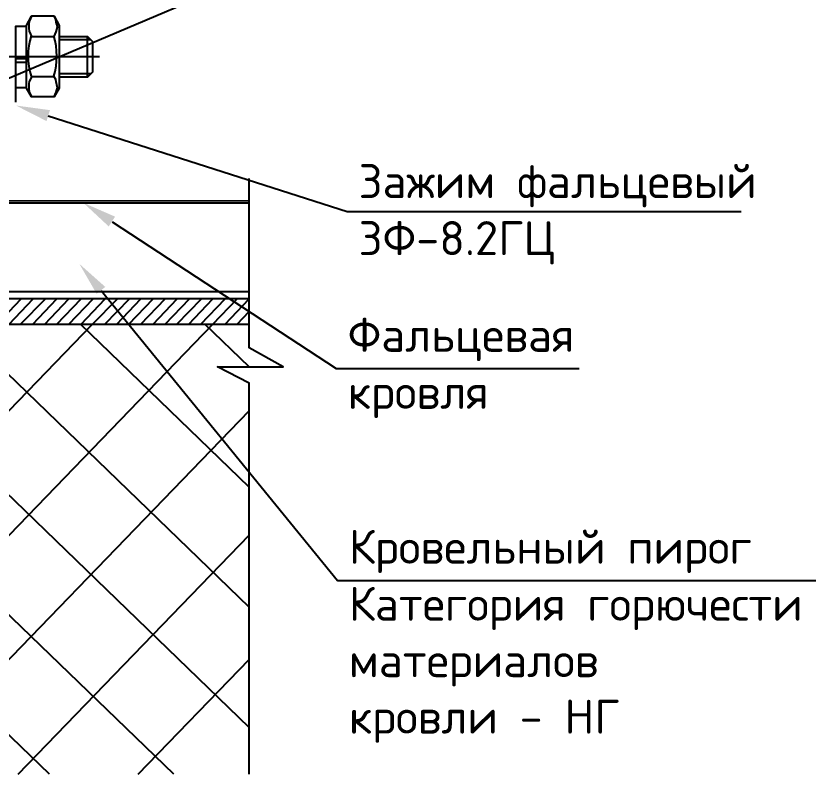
# Model space of a CAD drawing. Header units: millimetres. Extents: x -42533 to 645315, y 3457 to 82611.
# Drawn here: x 634837 to 640720, y 19923 to 25499 of the extents above; entities that cross this region are included whole.
import ezdxf

# ---------------------------------------------------------------- set-up
doc = ezdxf.new("R2010")
doc.units = ezdxf.units.MM
doc.layers.add('PDF _0', color=7, linetype='Continuous')
doc.layers.add('PDF _Текст', color=7, linetype='Continuous')
doc.styles.add('PDF ISOCPEUR', font='isocpeur.ttf')

msp = doc.modelspace()

# ---------------------------------------------------------------- linework, layer by layer
at = {"layer": 'PDF _0', "lineweight": 25}
for points in [[(634675.9, 24997), (637259.4, 26094), (637267.9, 26094), (638970.5, 26094)], [(635116.3, 25496.8), (634951.2, 25496.8)], [(634836.8, 24865.7), (634836.8, 25416.3), (634836.8, 25424.8), (634913, 25424.8)], [(635154.5, 25348.6), (635362, 25348.6), (635400.1, 25310.4), (635400.1, 25086), (635362, 25047.8), (635154.5, 25047.8)], [(635387.4, 25323.1), (635362, 25323.1), (635154.5, 25323.1)], [(635362, 25047.8), (635362, 25348.6)], [(633617, 25200.3), (635450.9, 25200.3)], [(634913, 25187.6), (634836.8, 25187.6)], [(634913, 25183.4), (634836.8, 25183.4)], [(634913, 25158), (634836.8, 25158)], [(635387.4, 25073.3), (635362, 25073.3), (635154.5, 25073.3)], [(634913, 24971.6), (634836.8, 24971.6)], [(635116.3, 24903.8), (634951.2, 24903.8)], [(635074, 24764.1), (637272.1, 24061), (637284.8, 24061), (640169.1, 24061)], [(636552.1, 19923.1), (636552.1, 22798.9), (636319.2, 22917.5), (636802, 22917.5), (636552.1, 23057.2), (636552.1, 24302.4)], [(634116.8, 24124.5), (636552.1, 24124.5), (631609.5, 24124.5), (633938.9, 24124.5)], [(635544.1, 23984.8), (637191.7, 22904.8), (637204.4, 22904.8), (638979, 22904.8)], [(635463.6, 23480.8), (637200.1, 21346.1), (637208.6, 21346.1), (640719.7, 21346.1)], [(631609.5, 23472.3), (636552.1, 23472.3)], [(636374.2, 23230.9), (636552.1, 23417.2), (631609.5, 23417.2)], [(632202.4, 19923.1), (635400.1, 23230.9), (635582.2, 23417.2)], [(633087.6, 19923.1), (636285.3, 23230.9), (636463.2, 23417.2)], [(634697, 23230.9), (634874.9, 23417.2)], [(634786, 23230.9), (634963.9, 23417.2)], [(634870.7, 23230.9), (635052.8, 23417.2)], [(634959.6, 23230.9), (635137.5, 23417.2)], [(635048.6, 23230.9), (635226.5, 23417.2)], [(635137.5, 23230.9), (635315.4, 23417.2)], [(635226.5, 23230.9), (635404.3, 23417.2)], [(635315.4, 23230.9), (635493.3, 23417.2)], [(635489, 23230.9), (635671.2, 23417.2)], [(635578, 23230.9), (635755.9, 23417.2)], [(635666.9, 23230.9), (635844.8, 23417.2)], [(635755.9, 23230.9), (635933.8, 23417.2)], [(635844.8, 23230.9), (636022.7, 23417.2)], [(635933.8, 23230.9), (636111.6, 23417.2)], [(636018.5, 23230.9), (636200.6, 23417.2)], [(636107.4, 23230.9), (636285.3, 23417.2)], [(636196.3, 23230.9), (636374.2, 23417.2)], [(636463.2, 23230.9), (636552.1, 23324.1)], [(631609.5, 23230.9), (636552.1, 23230.9)], [(635082.5, 19923.1), (631651.8, 23230.9)], [(635997.3, 19923.1), (632566.7, 23230.9)], [(636552.1, 20266.1), (633481.5, 23230.9)], [(636552.1, 21151.3), (634396.3, 23230.9)], [(636552.1, 22032.3), (635311.2, 23230.9)], [(636552.1, 22917.5), (636226, 23230.9)], [(636547.9, 23230.9), (636552.1, 23235.1)], [(633968.6, 19923.1), (636552.1, 22595.6)], [(634853.7, 19923.1), (636552.1, 21680.7)], [(635734.7, 19923.1), (636552.1, 20765.9)]]:
    msp.add_lwpolyline(points, dxfattribs=at)
msp.add_lwpolyline([(635154.5, 25429), (635154.5, 24967.4), (635116.3, 24903.8), (635124.8, 24920.8), (635133.3, 24937.7), (635137.5, 24954.7), (635141.7, 24971.6), (635137.5, 24992.8), (635133.3, 25014), (635129, 25030.9), (635116.3, 25052.1), (634951.2, 25052.1), (634942.7, 25035.1), (634934.2, 25018.2), (634930, 25001.3), (634930, 24980.1), (634930, 24963.1), (634934.2, 24942), (634942.7, 24920.8), (634951.2, 24903.8), (634913, 24967.4), (634913, 25429), (634951.2, 25496.8), (634942.7, 25479.8), (634934.2, 25458.7), (634930, 25441.7), (634930, 25424.8), (634930, 25407.8), (634934.2, 25386.7), (634942.7, 25365.5), (634951.2, 25348.6), (635116.3, 25348.6), (635124.8, 25365.5), (635133.3, 25382.4), (635137.5, 25399.4), (635141.7, 25416.3), (635137.5, 25437.5), (635133.3, 25454.4), (635129, 25475.6), (635116.3, 25496.8)], close=True, dxfattribs=at)
at = {"layer": 'PDF _0', "lineweight": 13}
msp.add_lwpolyline([(634116.8, 24141.5), (636552.1, 24141.5)], dxfattribs=at)
at = {"layer": 'PDF _0', "lineweight": 25}
for centre, start, end in [((635418.7, 25203.5), 162.4933, 197.5067), ((634643.6, 25203.5), 342.49877, 17.50123)]:
    msp.add_arc(centre, 493.4, start, end, dxfattribs=at)
at = {"layer": 'PDF _0', "transparency": 33554559}
for points in [[(635061.3, 24726), (634836.8, 24840.3), (635086.7, 24806.4)], [(635518.7, 23950.9), (635332.3, 24124.5), (635565.3, 24022.9)], [(635429.8, 23455.4), (635302.7, 23675.6), (635493.3, 23506.2)]]:
    msp.add_solid(points, dxfattribs=at)

# ---------------------------------------------------------------- texts
at = {"layer": 'PDF _Текст', "color": 7, "attachment_point": 4, "style": 'PDF ISOCPEUR'}
for s, insert, char_height in [('Зажим фальцевый', (637356.5, 24250.3), 250.034), ('ЗФ-8.2ГЦ', (637356.5, 23831), 250.03), ('Фальцевая', (637276, 23119.5), 250.03), ('кровля', (637276, 22700.1), 250.03), ('Кровельный пирог', (637284.5, 21560.8), 250.034), ('Категория горючести', (637284.5, 21141.5), 250.034), ('материалов', (637284.5, 20726.4), 250.03), ('кровли - НГ', (637284.5, 20311.3), 250.034)]:
    msp.add_mtext(s, dxfattribs=dict(at, insert=insert, char_height=char_height))

doc.saveas('drawing.dxf')
